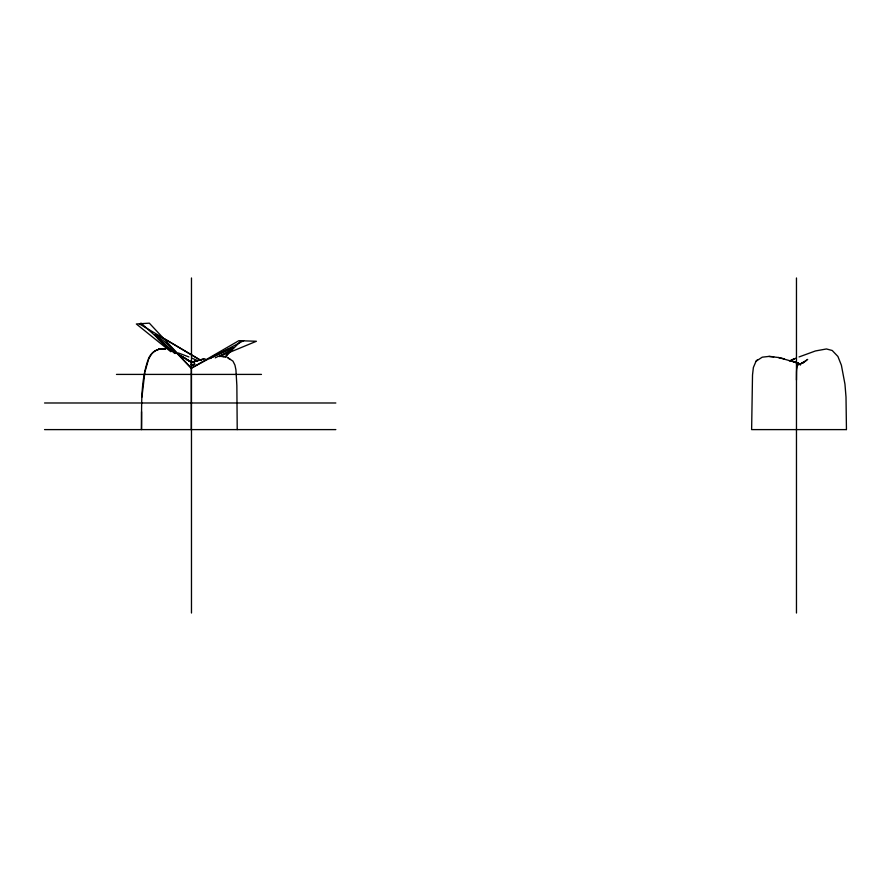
<?xml version="1.0" encoding="UTF-8"?>
<svg xmlns="http://www.w3.org/2000/svg" width="891" height="891" viewBox="0 0 891 891"><rect width="100%" height="100%" fill="white"/><g stroke="black" fill="none" stroke-linecap="round" stroke-linejoin="round"><path stroke-width="1.34" d="M796.465 380L796.532 372.238A7.496 0.691 -90 0 1 796.688 369.475L797.723 364.141L798.67 364.887M141.546 411.72L141.491 429.607C141.858 406.151 140.221 381.66 148.307 359.184C150.724 352.379 157.874 347.445 165.158 349.239C159.511 348.013 153.363 350.531 150.568 355.654M191.365 365.065L191.442 362.225L180.316 355.62L185.584 358.55M191.353 363.305L191.442 362.225L198.203 360.465M141.936 397.041L144.787 372.917M145.01 371.658L148.285 360.164M148.663 359.173L150.033 356.456M797.534 362.893L778.422 357.503L768.966 356.411L762.228 357.18L756.025 361.256L753.374 367.515L752.516 374.988L751.625 429.607L846.238 429.607M757.573 359.619L756.025 361.256M226.269 355.843L232.751 348.125L228.564 349.005L209.63 358.605L243.655 340.685L240.659 341.264L225.401 356.656M802.958 363.082L807.692 359.396M806.622 360.176L800.909 363.762L804.061 361.869M799.862 364.163L802.568 362.771M215.21 357.837L229.733 350.72L233.553 347.78L214.542 355.676L191.298 368.206C179.692 356.645 168.889 343.547 154.956 334.726L158.498 339.538L171.016 351.199M789.381 360.944L796.108 358.16M219.386 356.578L256.408 341.264L238.866 340.685L191.298 368.206L149.332 323.155L136.356 323.99L170.838 351.733M799.049 356.946L815.41 350.965L826.447 348.96L832.216 350.497L837.908 356.456L841.394 365.243L844.958 384.155L846.005 397.041L846.45 429.607M791.319 360.153L794.015 359.084L792.912 359.519M192.278 365.043L194.193 364.319M192.3 362.303L203.627 358.85M192.133 362.347L196.878 360.799M192.723 362.147L197.356 360.643M158.308 349.417L159.957 349.083L158.453 349.372M198.481 360.421L205.053 358.783M192.812 364.686L193.525 364.519M116.476 374.409L261.464 374.409M44.55 402.988L335.829 402.988M44.55 429.607L335.829 429.607M220.456 356.411L224.042 356.578M165.047 349.239L161.449 348.994L165.436 349.239M768.966 356.411L773.722 356.768M795.106 362.37L799.205 363.628L800.463 365.065M222.65 356.578L225.713 357.18M784.314 358.85L778.422 357.503M178.3 352.947L188.892 356.946M196.621 360.153L191.832 358.16M227.027 357.18L232.941 361.122L234.946 365.121L235.926 369.832L236.861 385.536L237.218 429.607M185.339 358.427L179.247 354.863M200.965 360.487L139.531 323.99L141.056 323.155L175.015 353.493M200.887 360.421L165.615 339.538L155.903 334.726L159.355 339.337L174.914 353.46M228.219 358.171L230.234 359.496M191.309 364.887L191.298 364.141L191.298 429.607M796.465 277.97L796.465 613.03M191.476 277.97L191.476 613.03M194.828 364.085L192.501 364.987L194.828 364.085M197.858 360.554L191.442 362.281L186.653 359.441L191.431 362.236L197.446 360.721L191.442 362.225L186.241 359.062L191.442 362.281L197.858 360.554M798.18 363.127L790.584 360.643L798.18 363.127"/></g></svg>
